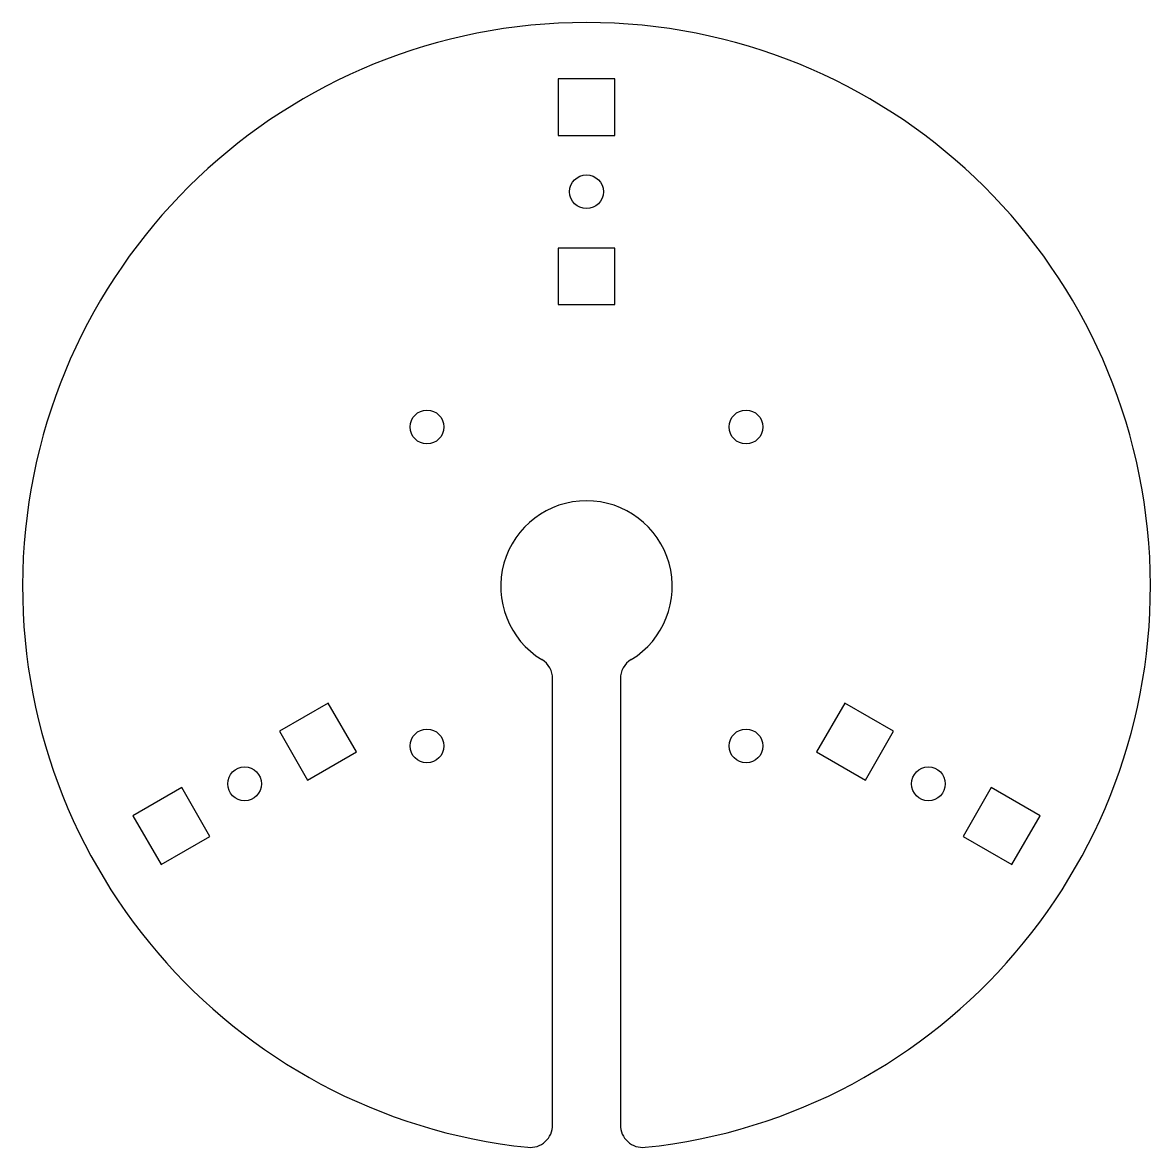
# Model space of a CAD drawing. Header units: millimetres. Extents: x -50 to 50, y -49.7 to 50.
import ezdxf

# ---------------------------------------------------------------- set-up
doc = ezdxf.new("R2010")
doc.units = ezdxf.units.MM

msp = doc.modelspace()

# ---------------------------------------------------------------- linework, layer by layer
at = {"color": 7, "linetype": 'Continuous', "lineweight": 25}
for p, q in [((2.5, 45), (-2.5, 45)), ((-2.5, 45), (-2.5, 40)), ((2.5, 40), (2.5, 45)), ((-2.5, 40), (2.5, 40)), ((-2.5, 30), (-2.5, 25)), ((2.5, 30), (-2.5, 30)), ((2.5, 25), (2.5, 30)), ((-2.5, 25), (2.5, 25)), ((-3, -47.739), (-3, -8.195)), ((3, -8.195), (3, -47.739)), ((-22.901, -10.335), (-27.231, -12.835)), ((-20.401, -14.665), (-22.901, -10.335)), ((22.901, -10.335), (20.401, -14.665)), ((27.231, -12.835), (22.901, -10.335)), ((-27.231, -12.835), (-24.731, -17.165)), ((24.731, -17.165), (27.231, -12.835)), ((-24.731, -17.165), (-20.401, -14.665)), ((20.401, -14.665), (24.731, -17.165)), ((-35.891, -17.835), (-40.221, -20.335)), ((-33.391, -22.165), (-35.891, -17.835)), ((35.891, -17.835), (33.391, -22.165)), ((40.221, -20.335), (35.891, -17.835)), ((-40.221, -20.335), (-37.721, -24.665)), ((37.721, -24.665), (40.221, -20.335)), ((-37.721, -24.665), (-33.391, -22.165)), ((33.391, -22.165), (37.721, -24.665))]:
    msp.add_line(p, q, dxfattribs=at)
for centre in [(0, 35), (-14.142, 14.142), (14.142, 14.142), (-14.142, -14.142), (14.142, -14.142), (-30.311, -17.5), (30.311, -17.5)]:
    msp.add_circle(centre, 1.5, dxfattribs=at)
for centre, radius, start, end in [((0, 0), 50, 275.97916, 264.02084), ((0, 0), 7.6, 301.38817, 238.61183), ((-5, -8.195), 2, 0, 58.61183), ((5, -8.195), 2, 121.38817, 180), ((-5, -47.739), 2, 264.02084, 0), ((5, -47.739), 2, 180, 275.97916)]:
    msp.add_arc(centre, radius, start, end, dxfattribs=at)

doc.saveas('drawing.dxf')
